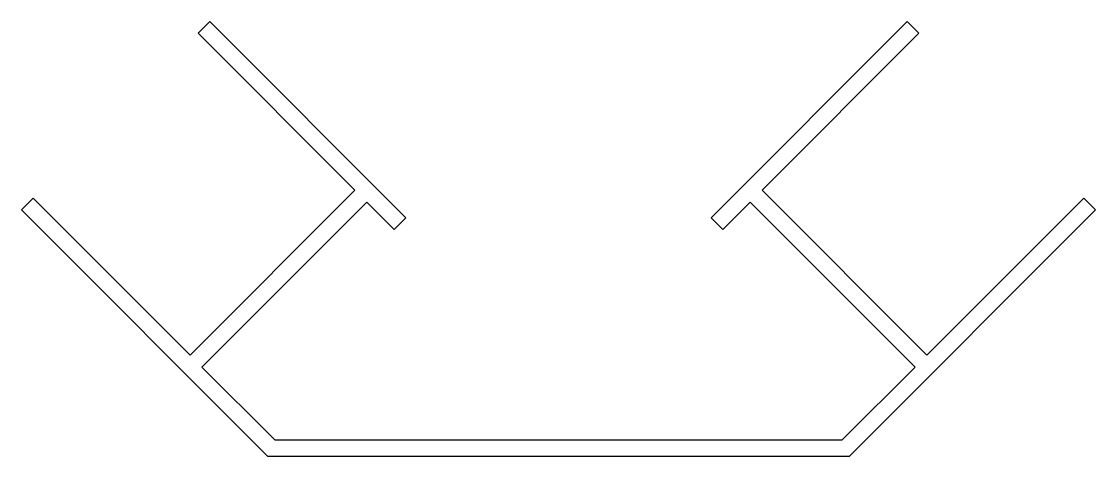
# Model space of a CAD drawing. Extents: x 95.3 to 192.1, y 180.7 to 219.9.
import ezdxf

# ---------------------------------------------------------------- set-up
doc = ezdxf.new("R2010")
doc.units = 0
doc.header["$LTSCALE"] = 15
doc.layers.add('ANA', color=220, linetype='CONTINUOUS')

msp = doc.modelspace()

# ---------------------------------------------------------------- linework, layer by layer
at = {"layer": 'ANA', "color": 7}
msp.add_lwpolyline([(118.14, 182.214), (169.297, 182.214), (175.855, 188.772), (161.006, 203.621), (158.531, 201.147), (157.47, 202.207), (175.148, 219.885), (176.209, 218.824), (162.067, 204.682), (176.916, 189.833), (191.058, 203.975), (192.119, 202.914), (169.919, 180.714), (117.519, 180.714), (95.319, 202.914), (96.379, 203.975), (110.522, 189.833), (125.371, 204.682), (111.229, 218.824), (112.289, 219.885), (129.967, 202.207), (128.906, 201.147), (126.431, 203.621), (111.582, 188.772)], close=True, dxfattribs=at)

doc.saveas('drawing.dxf')
